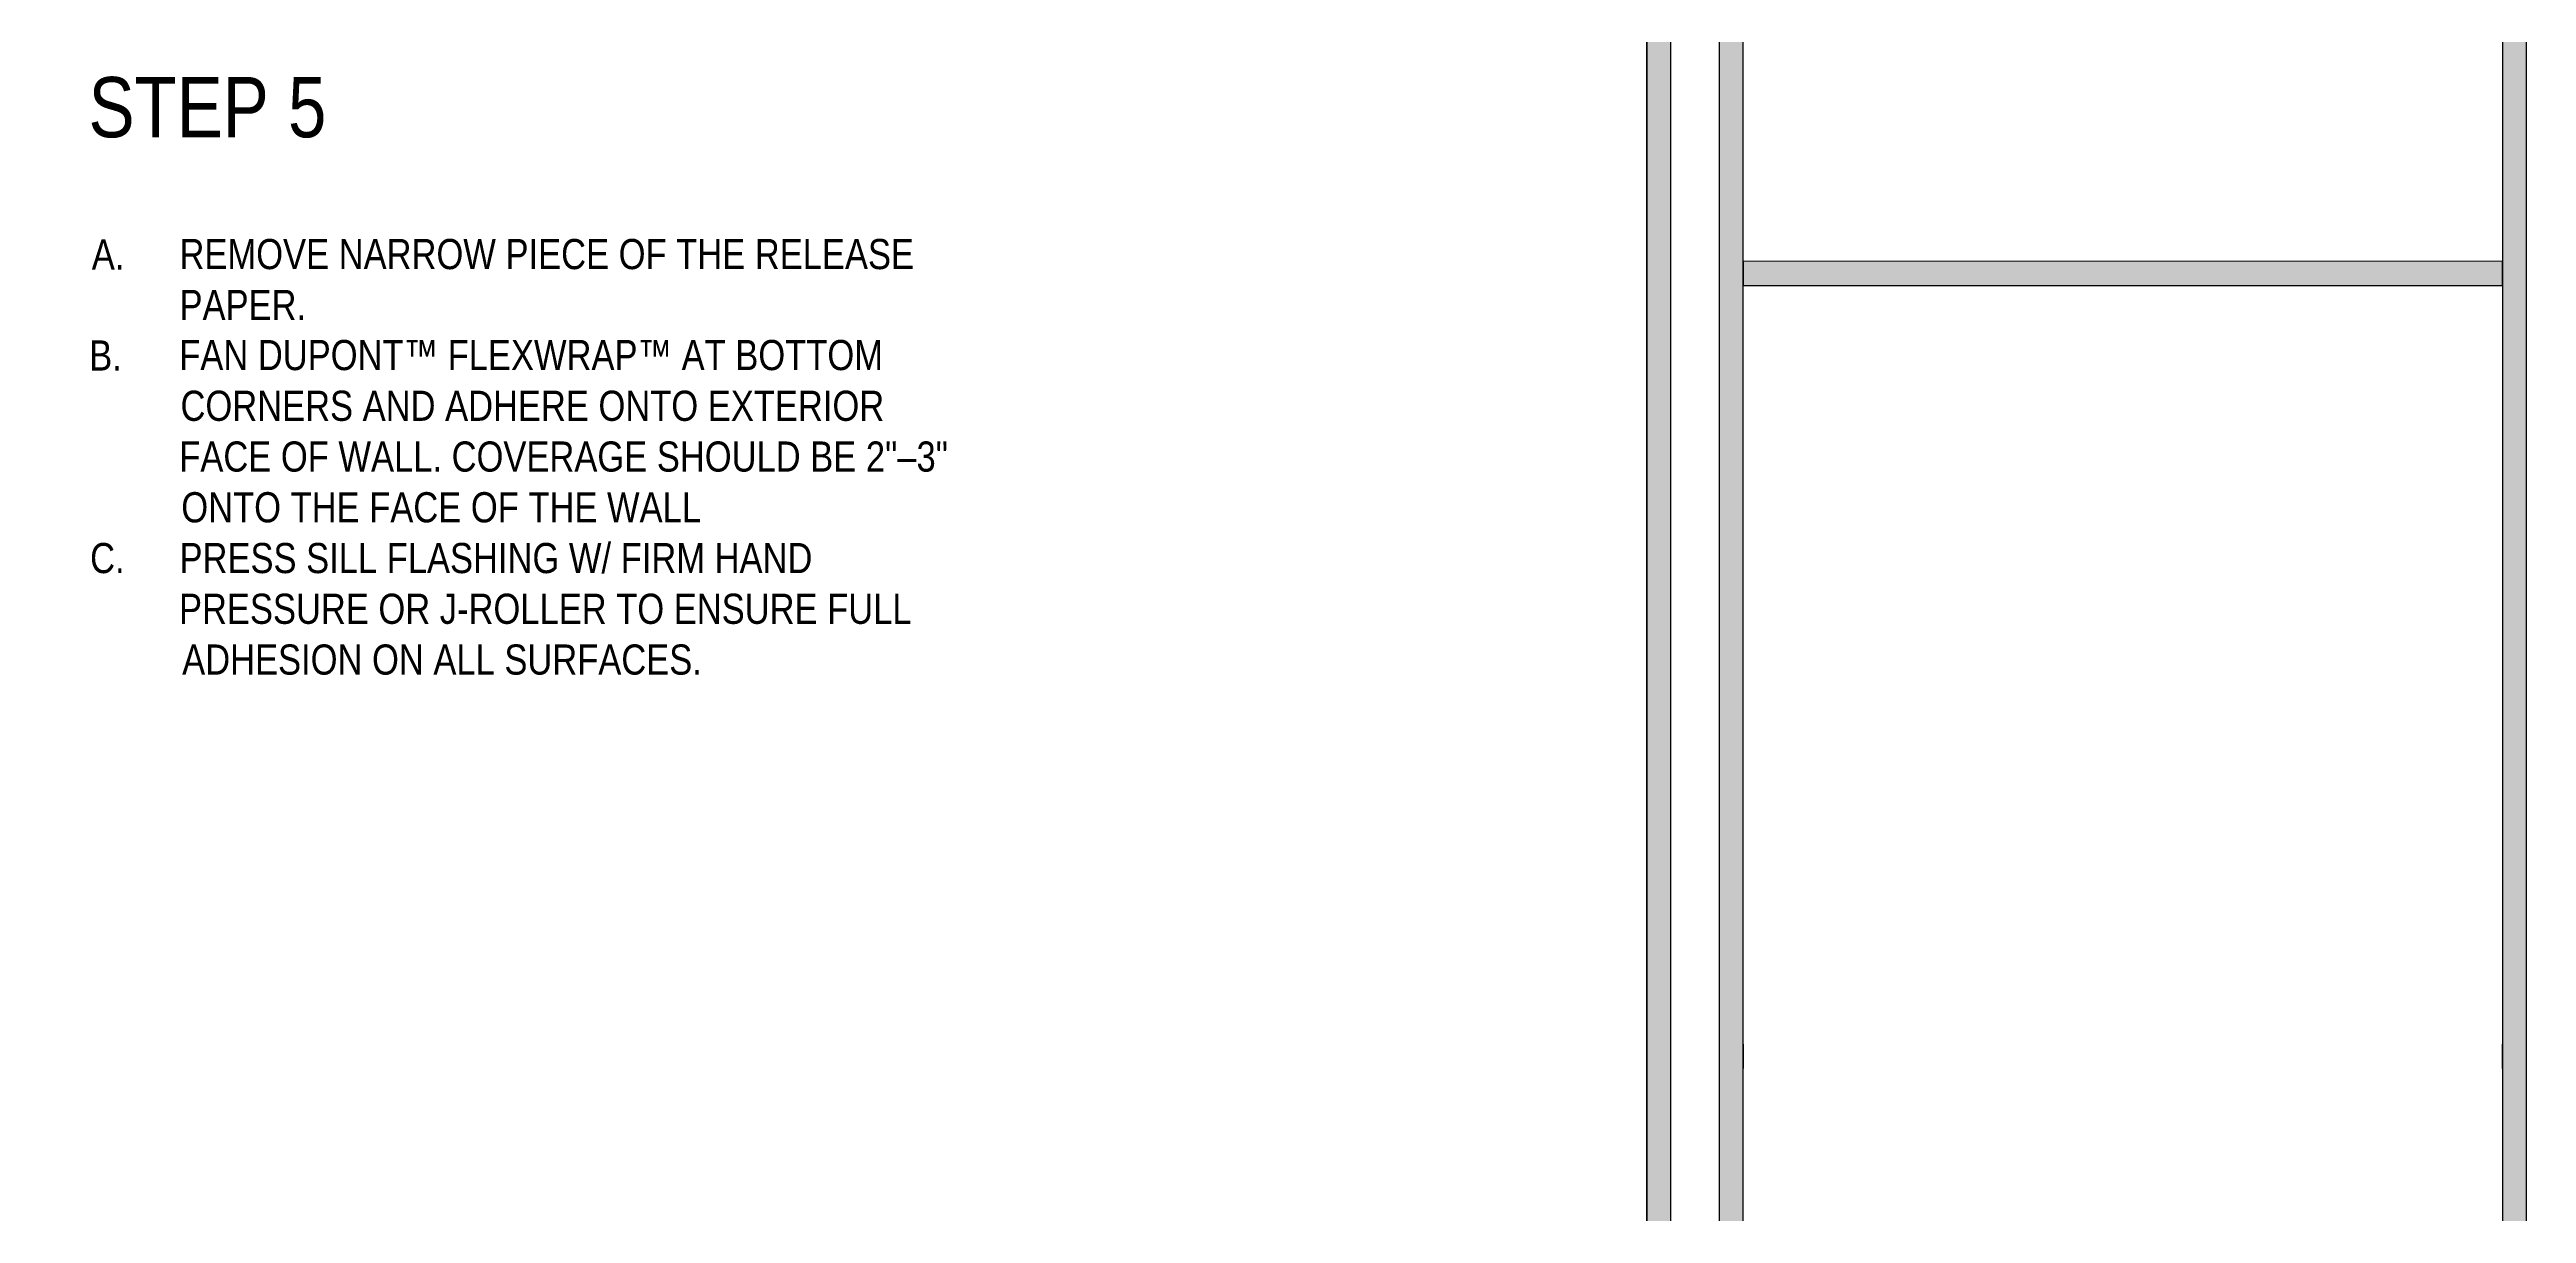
# Model space of a CAD drawing. Extents: x -1140 to 5605, y -816 to 2382.
# Drawn here: x 1210 to 2135, y 497 to 932 of the extents above; entities that cross this region are included whole.
import ezdxf

# ---------------------------------------------------------------- set-up
doc = ezdxf.new("R2010")
doc.units = 0
doc.header["$MEASUREMENT"] = 0
doc.layers.add('.ATI-HATCH', color=7, linetype='Continuous', lineweight=0)
doc.layers.add('G-ANNO-TTLB', color=7, linetype='Continuous', lineweight=0)

# ---------------------------------------------------------------- blocks, each defined once
blk = doc.blocks.new('Block_29')
at = {"layer": '.ATI-HATCH', "char_height": 0.2, "attachment_point": 7}
for s, insert in [('\\C18;\\c0;\\FArial Narrow|b0|i0|c1;\\H11.253398;\\W1.000000;A.', (1225.67, 849.36)), ('\\C18;\\c0;\\FArial Narrow|b0|i0|c1;\\H11.253398;\\W1.000000;REMOVE NARROW PIECE OF THE RELEASE', (1258.44, 849.36)), ('\\C18;\\c0;\\FArial Narrow|b0|i0|c1;\\H11.253398;\\W1.000000;PAPER.', (1258.44, 830.5)), ('\\C18;\\c0;\\FArial Narrow|b0|i0|c1;\\H11.253398;\\W1.000000;B.', (1224.71, 811.64)), ('\\C18;\\c0;\\FArial Narrow|b0|i0|c1;\\H11.253398;\\W1.000000;FAN DUPONT™ FLEXWRAP™ AT BOTTOM', (1258.34, 811.64)), ('\\C18;\\c0;\\FArial Narrow|b0|i0|c1;\\H11.253398;\\W1.000000;CORNERS AND ADHERE ONTO EXTERIOR', (1258.81, 792.69)), ('\\C18;\\c0;\\FArial Narrow|b0|i0|c1;\\H11.253398;\\W1.000000;FACE OF WALL. COVERAGE SHOULD BE 2"–3"', (1258.34, 773.73)), ('\\C18;\\c0;\\FArial Narrow|b0|i0|c1;\\H11.253398;\\W1.000000;ONTO THE FACE OF THE WALL', (1259.1, 754.78)), ('\\C18;\\c0;\\FArial Narrow|b0|i0|c1;\\H11.253398;\\W1.000000;C.', (1225.05, 735.82)), ('\\C18;\\c0;\\FArial Narrow|b0|i0|c1;\\H11.253398;\\W1.000000;PRESS SILL FLASHING W/ FIRM HAND', (1258.44, 735.82)), ('\\C18;\\c0;\\FArial Narrow|b0|i0|c1;\\H11.253398;\\W1.000000;PRESSURE OR J-ROLLER TO ENSURE FULL', (1258.24, 716.87)), ('\\C18;\\c0;\\FArial Narrow|b0|i0|c1;\\H11.253398;\\W1.000000;ADHESION ON ALL SURFACES.', (1259.43, 697.91))]:
    blk.add_mtext(s, dxfattribs=dict(at, insert=insert))

msp = doc.modelspace()

# ---------------------------------------------------------------- hatches: boundary and pattern name
at = {"layer": 'G-ANNO-TTLB', "true_color": 0xff00ff, "transparency": 33554687}
h = msp.add_hatch(color=6, dxfattribs=at)
edge = h.paths.add_edge_path()
edge.add_spline(control_points=[(1815.43, -731.7), (1815.43, -731.7), (-1114.08, -731.7), (-1114.08, -731.7), (-1114.08, -731.7), (-1114.08, 1725.3), (-1114.08, 1725.3), (-1114.08, 1725.3), (1815.43, 1725.3), (1815.43, 1725.3), (1815.43, 1725.3), (1815.43, -731.7), (1815.43, -731.7)], knot_values=[0, 0, 0, 0, 1, 1, 1, 2, 2, 2, 3, 3, 3, 4, 4, 4, 4], degree=3, periodic=0)
edge = h.paths.add_edge_path()
edge.add_spline(control_points=[(-1105.08, 1716.3), (-1105.08, 1716.3), (-1105.08, -722.7), (-1105.08, -722.7), (-1105.08, -722.7), (1806.43, -722.7), (1806.43, -722.7), (1806.43, -722.7), (1806.43, 1716.3), (1806.43, 1716.3), (1806.43, 1716.3), (-1105.08, 1716.3), (-1105.08, 1716.3)], knot_values=[0, 0, 0, 0, 1, 1, 1, 2, 2, 2, 3, 3, 3, 4, 4, 4, 4], degree=3, periodic=0)
edge.add_line((-1105.08, 1716.3), (-1105.08, 1716.3))
h = msp.add_hatch(color=6, dxfattribs=at)
edge = h.paths.add_edge_path()
edge.add_spline(control_points=[(2134.92, 1725.3), (2134.92, 1725.3), (2134.92, -731.7), (2134.92, -731.7), (2134.92, -731.7), (1833.45, -731.7), (1833.45, -731.7), (1833.45, -731.7), (1833.45, 1725.3), (1833.45, 1725.3), (1833.45, 1725.3), (2134.92, 1725.3), (2134.92, 1725.3)], knot_values=[0, 0, 0, 0, 1, 1, 1, 2, 2, 2, 3, 3, 3, 4, 4, 4, 4], degree=3, periodic=0)
edge = h.paths.add_edge_path()
edge.add_spline(control_points=[(2125.92, 1716.3), (2125.92, 1716.3), (1842.45, 1716.3), (1842.45, 1716.3), (1842.45, 1716.3), (1842.45, -722.7), (1842.45, -722.7), (1842.45, -722.7), (2125.92, -722.7), (2125.92, -722.7), (2125.92, -722.7), (2125.92, 1716.3), (2125.92, 1716.3)], knot_values=[0, 0, 0, 0, 1, 1, 1, 2, 2, 2, 3, 3, 3, 4, 4, 4, 4], degree=3, periodic=0)
edge.add_line((2125.92, 1716.3), (2125.92, 1716.3))
msp.add_hatch(color=6, dxfattribs=at).paths.add_polyline_path([(2125.92, 843.46), (1842.45, 843.46), (1842.45, 852.46), (2125.92, 852.46)])

# ---------------------------------------------------------------- linework, layer by layer
at = {"layer": 'G-ANNO-TTLB', "color": 6, "lineweight": 30, "true_color": 0xff00ff}
for p, q in [((1815.43, -731.7), (1815.43, 1725.3)), ((1833.45, 1725.3), (1833.45, -731.7)), ((2134.92, -731.7), (2134.92, 1725.3)), ((1806.43, -722.7), (1806.43, 1716.3)), ((1806.43, 1716.3), (1806.43, -722.7)), ((1842.45, -722.7), (1842.45, 1716.3)), ((2125.92, 1716.3), (2125.92, -722.7)), ((1842.45, 852.46), (1842.45, 843.46)), ((2125.92, 843.46), (2125.92, 852.46)), ((1842.45, 843.46), (2125.92, 843.46)), ((1842.45, 560), (1842.45, 551)), ((2125.92, 551), (2125.92, 560))]:
    msp.add_line(p, q, dxfattribs=at)
at = {"layer": 'G-ANNO-TTLB'}
msp.add_lwpolyline([(2125.92, 843.46), (1842.45, 843.46), (1842.45, 852.46), (2125.92, 852.46)], close=True, dxfattribs=at)
for points in [[(1815.43, -731.7), (1815.43, -731.7), (-1114.08, -731.7), (-1114.08, -731.7), (-1114.08, -731.7), (-1114.08, 1725.3), (-1114.08, 1725.3), (-1114.08, 1725.3), (1815.43, 1725.3), (1815.43, 1725.3), (1815.43, 1725.3), (1815.43, -731.7), (1815.43, -731.7)], [(2134.92, 1725.3), (2134.92, 1725.3), (2134.92, -731.7), (2134.92, -731.7), (2134.92, -731.7), (1833.45, -731.7), (1833.45, -731.7), (1833.45, -731.7), (1833.45, 1725.3), (1833.45, 1725.3), (1833.45, 1725.3), (2134.92, 1725.3), (2134.92, 1725.3)], [(-1105.08, 1716.3), (-1105.08, 1716.3), (-1105.08, -722.7), (-1105.08, -722.7), (-1105.08, -722.7), (1806.43, -722.7), (1806.43, -722.7), (1806.43, -722.7), (1806.43, 1716.3), (1806.43, 1716.3), (1806.43, 1716.3), (-1105.08, 1716.3), (-1105.08, 1716.3)], [(2125.92, 1716.3), (2125.92, 1716.3), (1842.45, 1716.3), (1842.45, 1716.3), (1842.45, 1716.3), (1842.45, -722.7), (1842.45, -722.7), (1842.45, -722.7), (2125.92, -722.7), (2125.92, -722.7), (2125.92, -722.7), (2125.92, 1716.3), (2125.92, 1716.3)]]:
    msp.add_open_spline(points, degree=3, knots=[0, 0, 0, 0, 1, 1, 1, 2, 2, 2, 3, 3, 3, 4, 4, 4, 4], dxfattribs=at)

# ---------------------------------------------------------------- block references
at = {"layer": '.ATI-HATCH'}
msp.add_blockref('Block_29', (0, 0), dxfattribs=at)

# ---------------------------------------------------------------- texts
at = {"layer": '.ATI-HATCH', "insert": (1224.46, 898.44), "char_height": 0.2, "attachment_point": 7}
msp.add_mtext('\\C18;\\c0;\\FArial Narrow|b0|i0|c1;\\H22.506797;\\W1.000000;STEP 5', dxfattribs=at)

doc.saveas('drawing.dxf')
